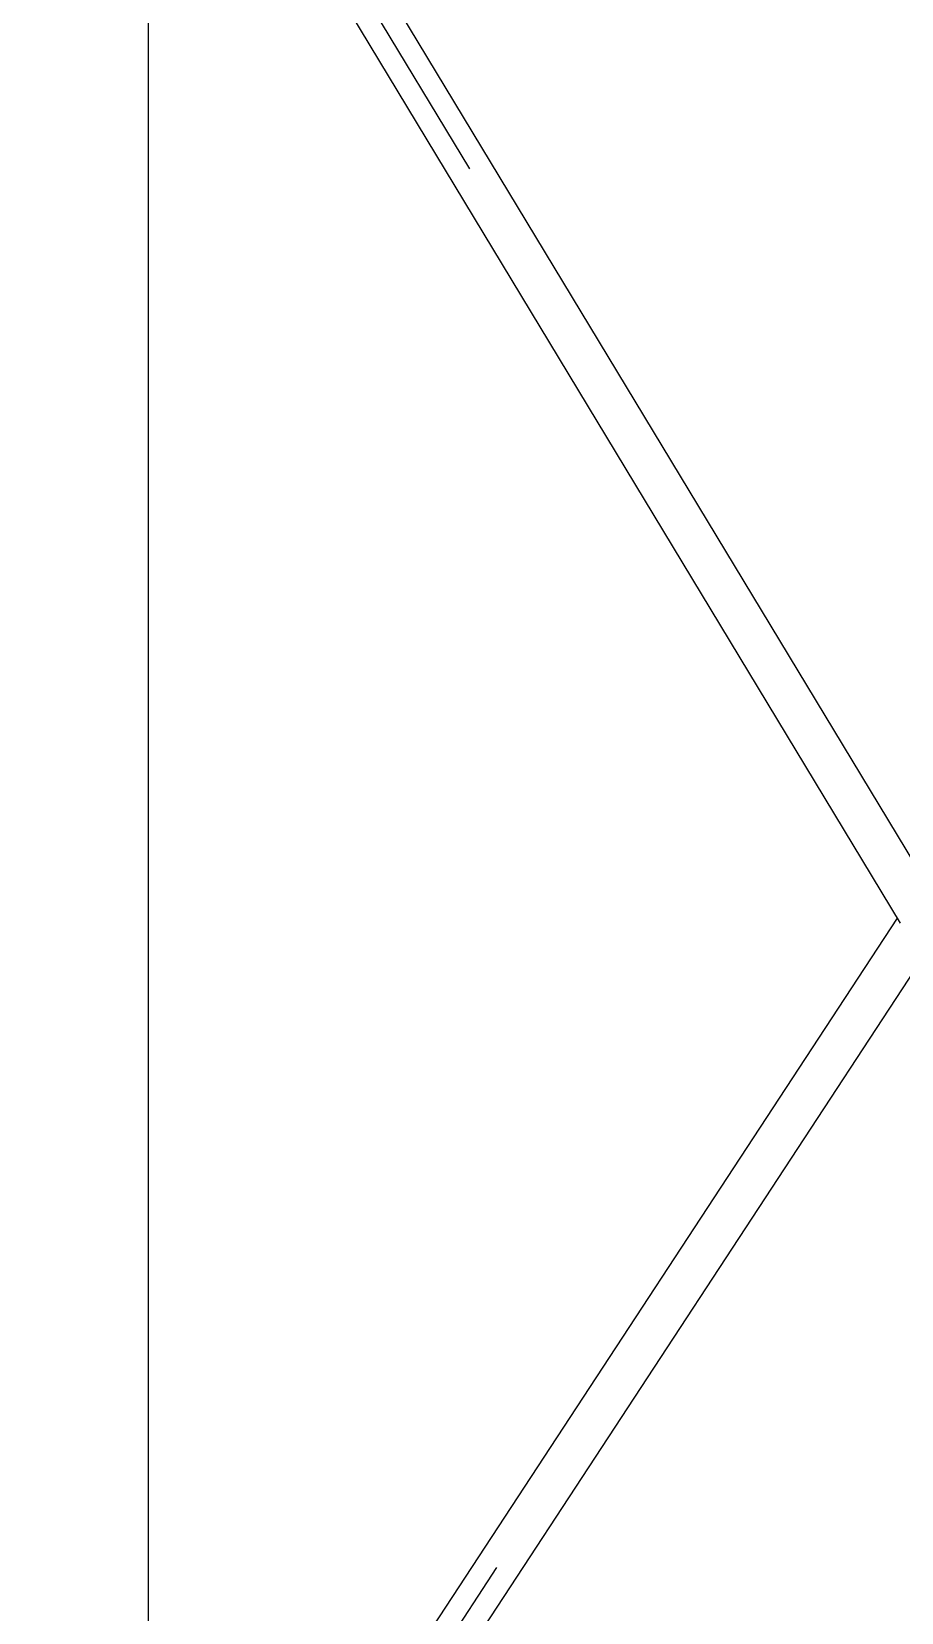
# Model space of a CAD drawing. Header units: millimetres. Extents: x 150209.93 to 150215.05, y 136675.65 to 136679.93.
# Drawn here: x 150211.4043 to 150211.503, y 136676.5613 to 136676.7407 of the extents above; entities that cross this region are included whole.
import ezdxf

# ---------------------------------------------------------------- set-up
doc = ezdxf.new("R2010")
doc.units = ezdxf.units.MM
doc.header["$LTSCALE"] = 0.25
doc.linetypes.add('CENTER', pattern=[50.8, 31.75, -6.35, 6.35, -6.35])
doc.linetypes.add('XKITLINE00', pattern=[0])

# ---------------------------------------------------------------- blocks, each defined once
blk = doc.blocks.new('çatıı')
at = {"color": 8, "linetype": 'CENTER'}
for p, q in [((12370, 4260.27), (13445, 5900.27)), ((12370, 5900.27), (13445, 4120.57))]:
    blk.add_line(p, q, dxfattribs=at)
at = {"color": 8, "linetype": 'XKITLINE00'}
for p, q in [((12446.2, 5797.68), (12886.46, 5068.81)), ((12446.2, 5750.56), (12872.84, 5044.23)), ((12446.2, 5629.8), (12446.2, 4398.37)), ((12871.14, 5047.04), (12446.2, 4398.74)), ((12885.11, 5023.91), (12446.15, 4354.23))]:
    blk.add_line(p, q, dxfattribs=at)

msp = doc.modelspace()

# ---------------------------------------------------------------- block references
at = {"xscale": 0.0002000170049888334, "yscale": 0.0002000170049888334, "zscale": 0.0002000170049888334}
msp.add_blockref('çatıı', (150208.92807, 136675.63059), dxfattribs=at)

doc.saveas('drawing.dxf')
